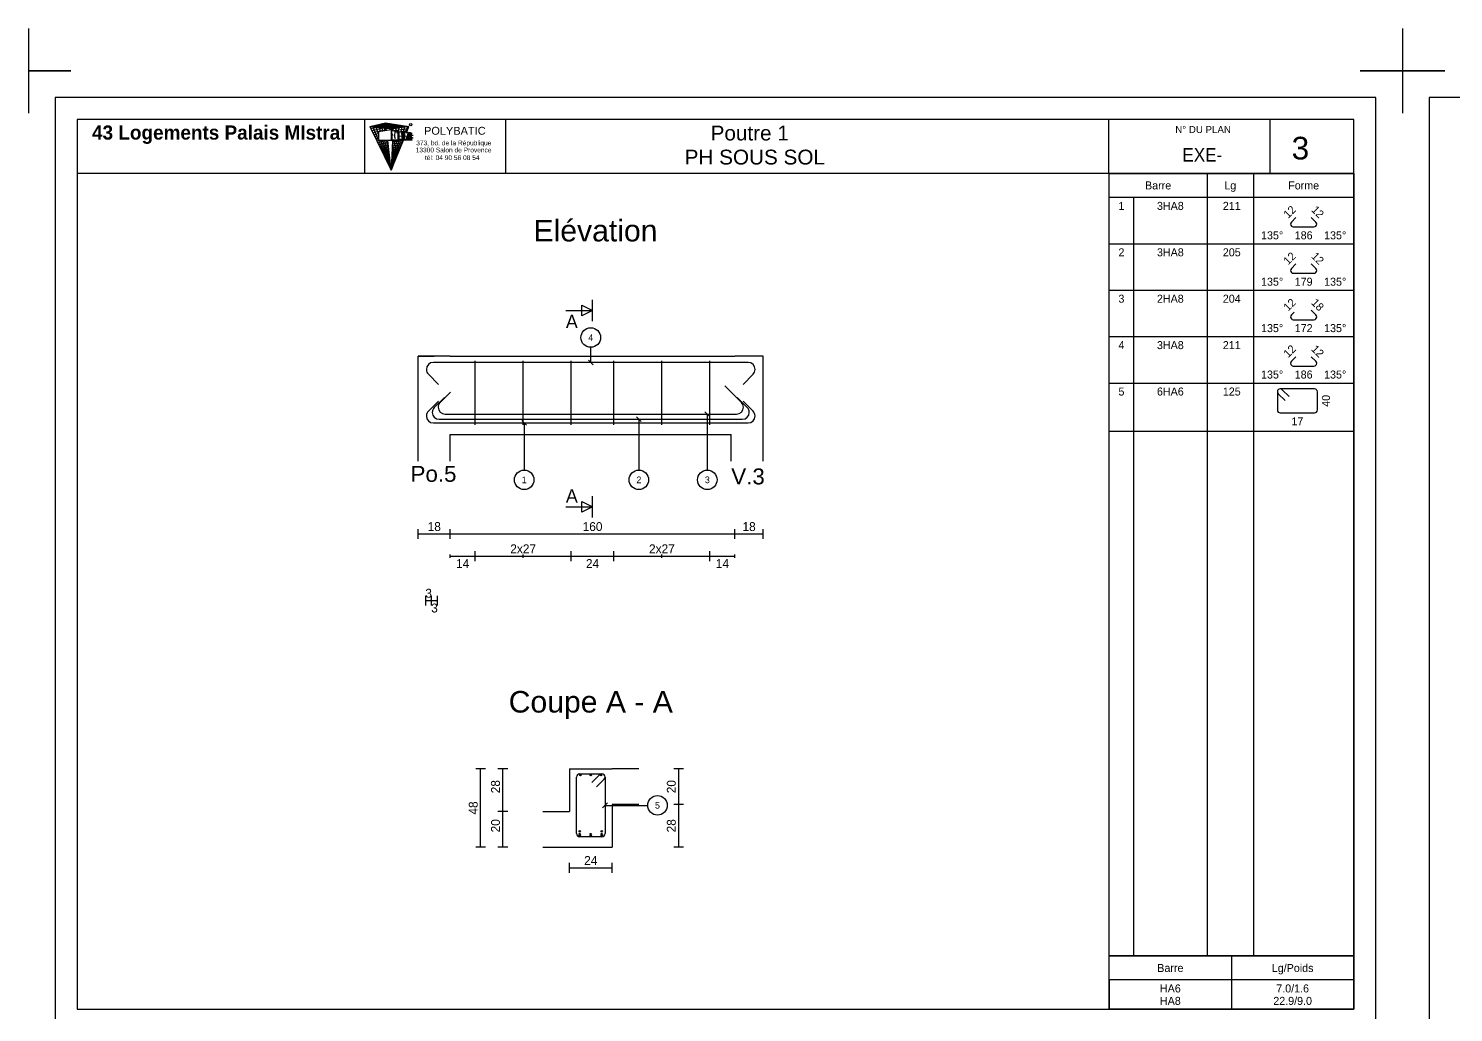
# Model space of a CAD drawing. Extents: x -12912 to 27386, y 1818 to 8189.
# Drawn here: x -8893 to -8091, y 3457 to 4010 of the extents above; entities that cross this region are included whole.
import ezdxf
from ezdxf.enums import TextEntityAlignment as Align

# ---------------------------------------------------------------- set-up
doc = ezdxf.new("R2010")
doc.units = 0
doc.header["$MEASUREMENT"] = 0
doc.linetypes.add('CONTINUE', pattern=[0])
doc.layers.get('0').update_dxf_attribs({"linetype": 'CONTINUOUS'})
for name, color, linetype in [('1', 7, 'CONTINUOUS'), ('104', 7, 'CONTINUOUS'), ('173', 7, 'CONTINUOUS'), ('5', 7, 'CONTINUOUS'), ('6', 7, 'CONTINUOUS'), ('7', 7, 'CONTINUOUS'), ('GO-CARTOUCHE', 7, 'CONTINUOUS'), ('GO-TEXTE', 9, 'CONTINUOUS')]:
    doc.layers.add(name, color=color, linetype=linetype)
doc.styles.add('ARIAL', font='ARIAL.TTF')
doc.styles.add('TEXTEBA', font='ARIAL.TTF')

msp = doc.modelspace()

# ---------------------------------------------------------------- linework, layer by layer
for p, q in [((-8892.596, 4010.196), (-8892.596, 3986.389)), ((-8120.172, 4010.196), (-8120.172, 3986.389)), ((-8120.172, 4010.196), (-8120.172, 3986.389)), ((-8892.596, 3986.389), (-8892.596, 3962.582)), ((-8892.596, 3986.389), (-8892.596, 3962.582)), ((-8868.789, 3986.389), (-8892.596, 3986.389)), ((-8892.596, 3986.389), (-8868.789, 3986.389)), ((-8868.789, 3986.389), (-8892.596, 3986.389)), ((-8892.596, 3986.389), (-8868.789, 3986.389)), ((-8868.789, 3986.389), (-8892.596, 3986.389)), ((-8868.789, 3986.389), (-8892.596, 3986.389)), ((-8892.596, 3986.389), (-8868.789, 3986.389)), ((-8868.789, 3986.389), (-8892.596, 3986.389)), ((-8892.596, 3986.389), (-8868.789, 3986.389)), ((-8868.789, 3986.389), (-8892.596, 3986.389)), ((-8868.789, 3986.389), (-8892.596, 3986.389)), ((-8892.596, 3986.389), (-8868.789, 3986.389)), ((-8868.789, 3986.389), (-8892.596, 3986.389)), ((-8892.596, 3986.389), (-8868.789, 3986.389)), ((-8868.789, 3986.389), (-8892.596, 3986.389)), ((-8868.789, 3986.389), (-8892.596, 3986.389)), ((-8892.596, 3986.389), (-8868.789, 3986.389)), ((-8868.789, 3986.389), (-8892.596, 3986.389)), ((-8892.596, 3986.389), (-8868.789, 3986.389)), ((-8868.789, 3986.389), (-8892.596, 3986.389)), ((-8868.789, 3986.389), (-8892.596, 3986.389)), ((-8892.596, 3986.389), (-8892.596, 3962.582)), ((-8892.596, 3986.389), (-8868.789, 3986.389)), ((-8868.789, 3986.389), (-8892.596, 3986.389)), ((-8892.596, 3986.389), (-8868.789, 3986.389)), ((-8868.789, 3986.389), (-8892.596, 3986.389)), ((-8868.789, 3986.389), (-8892.596, 3986.389)), ((-8892.596, 3986.389), (-8892.596, 3962.582)), ((-8892.596, 3986.389), (-8868.789, 3986.389)), ((-8868.789, 3986.389), (-8892.596, 3986.389)), ((-8892.596, 3986.389), (-8868.789, 3986.389)), ((-8868.789, 3986.389), (-8892.596, 3986.389)), ((-8868.789, 3986.389), (-8892.596, 3986.389)), ((-8892.596, 3986.389), (-8892.596, 3962.582)), ((-8143.979, 3986.389), (-8120.172, 3986.389)), ((-8120.172, 3986.389), (-8143.979, 3986.389)), ((-8143.979, 3986.389), (-8120.172, 3986.389)), ((-8120.172, 3986.389), (-8143.979, 3986.389)), ((-8143.979, 3986.389), (-8120.172, 3986.389)), ((-8143.979, 3986.389), (-8120.172, 3986.389)), ((-8120.172, 3986.389), (-8143.979, 3986.389)), ((-8143.979, 3986.389), (-8120.172, 3986.389)), ((-8120.172, 3986.389), (-8143.979, 3986.389)), ((-8143.979, 3986.389), (-8120.172, 3986.389)), ((-8143.979, 3986.389), (-8120.172, 3986.389)), ((-8120.172, 3986.389), (-8143.979, 3986.389)), ((-8143.979, 3986.389), (-8120.172, 3986.389)), ((-8120.172, 3986.389), (-8143.979, 3986.389)), ((-8143.979, 3986.389), (-8120.172, 3986.389)), ((-8143.979, 3986.389), (-8120.172, 3986.389)), ((-8120.172, 3986.389), (-8143.979, 3986.389)), ((-8143.979, 3986.389), (-8120.172, 3986.389)), ((-8120.172, 3986.389), (-8143.979, 3986.389)), ((-8143.979, 3986.389), (-8120.172, 3986.389)), ((-8143.979, 3986.389), (-8120.172, 3986.389)), ((-8120.172, 3986.389), (-8143.979, 3986.389)), ((-8143.979, 3986.389), (-8120.172, 3986.389)), ((-8120.172, 3986.389), (-8143.979, 3986.389)), ((-8143.979, 3986.389), (-8120.172, 3986.389)), ((-8143.979, 3986.389), (-8120.172, 3986.389)), ((-8120.172, 3986.389), (-8143.979, 3986.389)), ((-8143.979, 3986.389), (-8120.172, 3986.389)), ((-8120.172, 3986.389), (-8143.979, 3986.389)), ((-8143.979, 3986.389), (-8120.172, 3986.389)), ((-8143.979, 3986.389), (-8120.172, 3986.389)), ((-8120.172, 3986.389), (-8120.172, 3962.582)), ((-8120.172, 3986.389), (-8120.172, 3962.582)), ((-8096.364, 3986.389), (-8120.172, 3986.389)), ((-8120.172, 3986.389), (-8096.364, 3986.389)), ((-8096.364, 3986.389), (-8120.172, 3986.389)), ((-8120.172, 3986.389), (-8096.364, 3986.389)), ((-8096.364, 3986.389), (-8120.172, 3986.389)), ((-8096.364, 3986.389), (-8120.172, 3986.389)), ((-8120.172, 3986.389), (-8096.364, 3986.389)), ((-8096.364, 3986.389), (-8120.172, 3986.389)), ((-8120.172, 3986.389), (-8096.364, 3986.389)), ((-8096.364, 3986.389), (-8120.172, 3986.389)), ((-8096.364, 3986.389), (-8120.172, 3986.389)), ((-8120.172, 3986.389), (-8096.364, 3986.389)), ((-8096.364, 3986.389), (-8120.172, 3986.389)), ((-8120.172, 3986.389), (-8096.364, 3986.389)), ((-8096.364, 3986.389), (-8120.172, 3986.389)), ((-8096.364, 3986.389), (-8120.172, 3986.389)), ((-8120.172, 3986.389), (-8096.364, 3986.389)), ((-8096.364, 3986.389), (-8120.172, 3986.389)), ((-8120.172, 3986.389), (-8096.364, 3986.389)), ((-8096.364, 3986.389), (-8120.172, 3986.389)), ((-8096.364, 3986.389), (-8120.172, 3986.389)), ((-8120.172, 3986.389), (-8120.172, 3962.582)), ((-8120.172, 3986.389), (-8096.364, 3986.389)), ((-8096.364, 3986.389), (-8120.172, 3986.389)), ((-8120.172, 3986.389), (-8096.364, 3986.389)), ((-8096.364, 3986.389), (-8120.172, 3986.389)), ((-8096.364, 3986.389), (-8120.172, 3986.389)), ((-8120.172, 3986.389), (-8120.172, 3962.582)), ((-8120.172, 3986.389), (-8096.364, 3986.389)), ((-8096.364, 3986.389), (-8120.172, 3986.389)), ((-8120.172, 3986.389), (-8096.364, 3986.389)), ((-8096.364, 3986.389), (-8120.172, 3986.389)), ((-8096.364, 3986.389), (-8120.172, 3986.389)), ((-8120.172, 3986.389), (-8120.172, 3962.582)), ((-8120.172, 3986.389), (-8120.172, 3962.582)), ((-8120.172, 3986.389), (-8120.172, 3962.582)), ((-8120.172, 3986.389), (-8120.172, 3962.582)), ((-8120.172, 3986.389), (-8120.172, 3962.582)), ((-8120.172, 3986.389), (-8120.172, 3962.582))]:
    msp.add_line(p, q)
at = {"layer": '1', "color": 1}
for points in [[(-8655.412, 3805.746), (-8661.156, 3800.002)], [(-8491.841, 3800.002), (-8501.219, 3809.381)], [(-8662.099, 3800.759), (-8667.756, 3795.102)], [(-8658.799, 3802.809), (-8664.456, 3797.152)], [(-8488.541, 3797.152), (-8494.198, 3802.809)], [(-8485.241, 3795.102), (-8490.898, 3800.759)], [(-8668.898, 3792.345), (-8668.898, 3792.345)], [(-8665.598, 3794.395), (-8665.598, 3794.395)], [(-8662.298, 3797.245), (-8662.298, 3797.245)], [(-8661.698, 3790.495), (-8491.298, 3790.495)], [(-8658.398, 3793.345), (-8494.598, 3793.345)], [(-8490.698, 3797.245), (-8490.698, 3797.245)], [(-8487.398, 3794.395), (-8487.398, 3794.395)], [(-8484.098, 3792.345), (-8484.098, 3792.345)], [(-8664.998, 3788.445), (-8487.998, 3788.445)]]:
    msp.add_lwpolyline(points, dxfattribs=at)
for centre in [(-8582.698, 3558.849), (-8582.698, 3557.249), (-8576.498, 3557.249), (-8570.298, 3558.849), (-8570.298, 3557.249), (-8582.698, 3556.449), (-8576.498, 3556.449), (-8570.298, 3556.449)]:
    msp.add_circle(centre, 0.4, dxfattribs=at)
for centre, start, end in [((-8658.398, 3797.245), 135, 180), ((-8494.598, 3797.245), 0, 45), ((-8664.998, 3792.345), 135, 180), ((-8664.998, 3792.345), 180, 270), ((-8661.698, 3794.395), 135, 180), ((-8661.698, 3794.395), 180, 270), ((-8658.398, 3797.245), 180, 270), ((-8494.598, 3797.245), 270, 0), ((-8491.298, 3794.395), 270, 0), ((-8491.298, 3794.395), 0, 45), ((-8487.998, 3792.345), 270, 0), ((-8487.998, 3792.345), 0, 45)]:
    msp.add_arc(centre, 3.9, start, end, dxfattribs=at)
at = {"layer": '104', "color": 104}
for points in [[(-8575.498, 3851.695), (-8581.498, 3848.695), (-8581.498, 3854.695), (-8575.498, 3851.695)], [(-8575.498, 3741.195), (-8581.498, 3738.195), (-8581.498, 3744.195), (-8575.498, 3741.195)]]:
    msp.add_lwpolyline(points, close=True, dxfattribs=at)
for points in [[(-8575.498, 3845.695), (-8575.498, 3857.695)], [(-8590.498, 3851.695), (-8575.498, 3851.695)], [(-8590.498, 3741.195), (-8575.498, 3741.195)], [(-8575.498, 3735.195), (-8575.498, 3747.195)]]:
    msp.add_lwpolyline(points, dxfattribs=at)
at = {"layer": '173', "color": 173}
for points in [[(-8285.044, 3928.719), (-8147.544, 3928.719), (-8147.544, 3488.761), (-8285.044, 3488.761), (-8285.044, 3928.719)], [(-8285.044, 3488.761), (-8147.544, 3488.761), (-8147.544, 3458.761), (-8285.044, 3458.761), (-8285.044, 3488.761)]]:
    msp.add_lwpolyline(points, close=True, dxfattribs=at)
for points in [[(-8230.044, 3928.719), (-8230.044, 3488.761)], [(-8203.919, 3928.719), (-8203.919, 3488.761)], [(-8147.544, 3915.219), (-8285.044, 3915.219)], [(-8271.294, 3915.219), (-8271.294, 3488.761)], [(-8180.041, 3903.959), (-8182.648, 3901.352)], [(-8168.815, 3901.352), (-8171.423, 3903.959)], [(-8183.107, 3900.245), (-8183.107, 3900.245)], [(-8181.541, 3898.679), (-8169.922, 3898.679)], [(-8168.357, 3900.245), (-8168.357, 3900.245)], [(-8285.044, 3889.126), (-8147.544, 3889.126)], [(-8180.041, 3877.867), (-8182.648, 3875.26)], [(-8168.815, 3875.26), (-8171.423, 3877.867)], [(-8183.107, 3874.153), (-8183.107, 3874.153)], [(-8181.541, 3872.587), (-8169.922, 3872.587)], [(-8168.357, 3874.153), (-8168.357, 3874.153)], [(-8285.044, 3863.034), (-8147.544, 3863.034)], [(-8183.107, 3848.06), (-8183.107, 3848.06)], [(-8181.051, 3850.764), (-8182.648, 3849.167)], [(-8181.541, 3846.495), (-8169.922, 3846.495)], [(-8168.815, 3849.167), (-8171.423, 3851.775)], [(-8168.357, 3848.06), (-8168.357, 3848.06)], [(-8285.044, 3836.942), (-8147.544, 3836.942)], [(-8487.998, 3822.445), (-8664.998, 3822.445)], [(-8641.498, 3787.445), (-8641.498, 3823.445)], [(-8614.498, 3787.445), (-8614.498, 3823.445)], [(-8587.498, 3787.445), (-8587.498, 3823.445)], [(-8563.498, 3787.445), (-8563.498, 3823.445)], [(-8536.498, 3787.445), (-8536.498, 3823.445)], [(-8509.498, 3787.445), (-8509.498, 3823.445)], [(-8183.107, 3821.968), (-8183.107, 3821.968)], [(-8180.041, 3825.683), (-8182.648, 3823.075)], [(-8168.815, 3823.075), (-8171.423, 3825.683)], [(-8168.357, 3821.968), (-8168.357, 3821.968)], [(-8668.898, 3818.545), (-8668.898, 3818.545)], [(-8667.756, 3815.787), (-8662.099, 3810.13)], [(-8490.898, 3810.13), (-8485.241, 3815.787)], [(-8484.098, 3818.545), (-8484.098, 3818.545)], [(-8181.541, 3820.403), (-8169.922, 3820.403)], [(-8285.044, 3810.85), (-8147.544, 3810.85)], [(-8190.507, 3805.98), (-8190.507, 3795.72)], [(-8190.507, 3805.98), (-8190.507, 3805.98)], [(-8188.887, 3807.6), (-8188.887, 3807.6)], [(-8169.577, 3807.6), (-8188.887, 3807.6)], [(-8183.923, 3803.307), (-8187.741, 3807.125)], [(-8167.957, 3795.72), (-8167.957, 3805.98)], [(-8190.032, 3804.834), (-8186.214, 3801.016)], [(-8188.887, 3794.1), (-8169.577, 3794.1)], [(-8285.044, 3783.85), (-8147.544, 3783.85)], [(-8584.498, 3557.549), (-8584.498, 3589.349)], [(-8582.698, 3591.149), (-8570.298, 3591.149)], [(-8575.814, 3586.379), (-8571.571, 3590.622)], [(-8570.298, 3591.149), (-8570.298, 3591.149)], [(-8568.498, 3589.349), (-8568.498, 3557.549)], [(-8568.498, 3589.349), (-8568.498, 3589.349)], [(-8569.026, 3588.076), (-8573.268, 3583.833)], [(-8570.298, 3555.749), (-8582.698, 3555.749)], [(-8216.294, 3488.761), (-8216.294, 3458.761)], [(-8147.544, 3475.261), (-8285.044, 3475.261)], [(-8285.044, 3475.261), (-8285.044, 3458.761)]]:
    msp.add_lwpolyline(points, dxfattribs=at)
for centre in [(-8582.298, 3590.449), (-8576.498, 3590.449), (-8570.698, 3590.449)]:
    msp.add_circle(centre, 0.4, dxfattribs=at)
for centre, radius, start, end in [((-8181.541, 3900.245), 1.566, 135, 180), ((-8181.541, 3900.245), 1.566, 180, 270), ((-8169.922, 3900.245), 1.566, 270, 0), ((-8169.922, 3900.245), 1.566, 0, 45), ((-8181.541, 3874.153), 1.566, 135, 180), ((-8181.541, 3874.153), 1.566, 180, 270), ((-8169.922, 3874.153), 1.566, 270, 0), ((-8169.922, 3874.153), 1.566, 0, 45), ((-8181.541, 3848.06), 1.566, 135, 180), ((-8181.541, 3848.06), 1.566, 180, 270), ((-8169.922, 3848.06), 1.566, 270, 0), ((-8169.922, 3848.06), 1.566, 0, 45), ((-8664.998, 3818.545), 3.9, 90, 180), ((-8487.998, 3818.545), 3.9, 0, 90), ((-8181.541, 3821.968), 1.566, 135, 180), ((-8181.541, 3821.968), 1.566, 180, 270), ((-8169.922, 3821.968), 1.566, 270, 0), ((-8169.922, 3821.968), 1.566, 0, 45), ((-8664.998, 3818.545), 3.9, 180, 225), ((-8487.998, 3818.545), 3.9, 315, 0), ((-8188.887, 3805.98), 1.62, 90, 180), ((-8188.887, 3805.98), 1.62, 180, 225), ((-8188.887, 3805.98), 1.62, 45, 90), ((-8169.577, 3805.98), 1.62, 0, 90), ((-8188.887, 3795.72), 1.62, 180, 270), ((-8169.577, 3795.72), 1.62, 270, 0), ((-8582.698, 3589.349), 1.8, 90, 180), ((-8570.298, 3589.349), 1.8, 90, 135), ((-8570.298, 3589.349), 1.8, 0, 90), ((-8570.298, 3589.349), 1.8, 315, 0), ((-8582.698, 3557.549), 1.8, 180, 270), ((-8570.298, 3557.549), 1.8, 270, 0)]:
    msp.add_arc(centre, radius, start, end, dxfattribs=at)
at = {"layer": '5', "color": 5}
for points in [[(-8673.498, 3723.278), (-8673.498, 3728.778)], [(-8673.498, 3726.028), (-8655.498, 3726.028)], [(-8655.498, 3723.278), (-8655.498, 3728.778)], [(-8655.498, 3726.028), (-8495.498, 3726.028)], [(-8495.498, 3723.278), (-8495.498, 3728.778)], [(-8495.498, 3726.028), (-8479.498, 3726.028)], [(-8479.498, 3723.278), (-8479.498, 3728.778)], [(-8655.498, 3712.611), (-8655.498, 3714.445)], [(-8655.498, 3713.528), (-8641.498, 3713.528)], [(-8641.498, 3710.778), (-8641.498, 3716.278)], [(-8641.498, 3712.611), (-8641.498, 3714.445)], [(-8641.498, 3713.528), (-8614.498, 3713.528)], [(-8641.498, 3713.528), (-8587.498, 3713.528)], [(-8614.498, 3712.611), (-8614.498, 3714.445)], [(-8614.498, 3713.528), (-8587.498, 3713.528)], [(-8587.498, 3710.778), (-8587.498, 3716.278)], [(-8587.498, 3712.611), (-8587.498, 3714.445)], [(-8587.498, 3713.528), (-8563.498, 3713.528)], [(-8563.498, 3710.778), (-8563.498, 3716.278)], [(-8563.498, 3712.611), (-8563.498, 3714.445)], [(-8563.498, 3713.528), (-8536.498, 3713.528)], [(-8563.498, 3713.528), (-8509.498, 3713.528)], [(-8536.498, 3712.611), (-8536.498, 3714.445)], [(-8536.498, 3713.528), (-8509.498, 3713.528)], [(-8509.498, 3710.778), (-8509.498, 3716.278)], [(-8509.498, 3712.611), (-8509.498, 3714.445)], [(-8509.498, 3713.528), (-8495.498, 3713.528)], [(-8495.498, 3712.611), (-8495.498, 3714.445)], [(-8669.298, 3685.778), (-8669.298, 3691.278)], [(-8669.298, 3688.528), (-8665.998, 3688.528)], [(-8665.998, 3685.778), (-8665.998, 3691.278)], [(-8665.998, 3688.528), (-8662.698, 3688.528)], [(-8662.698, 3685.778), (-8662.698, 3691.278)], [(-8635.665, 3593.949), (-8641.165, 3593.949)], [(-8638.415, 3549.949), (-8638.415, 3593.949)], [(-8623.165, 3593.949), (-8628.665, 3593.949)], [(-8625.915, 3573.949), (-8625.915, 3593.949)], [(-8524.332, 3593.949), (-8529.832, 3593.949)], [(-8527.082, 3573.949), (-8527.082, 3593.949)], [(-8625.915, 3549.949), (-8625.915, 3573.949)], [(-8524.332, 3573.949), (-8529.832, 3573.949)], [(-8527.082, 3549.949), (-8527.082, 3573.949)], [(-8623.165, 3569.949), (-8628.665, 3569.949)], [(-8635.665, 3549.949), (-8641.165, 3549.949)], [(-8623.165, 3549.949), (-8628.665, 3549.949)], [(-8524.332, 3549.949), (-8529.832, 3549.949)], [(-8588.498, 3535.532), (-8588.498, 3541.032)], [(-8564.498, 3535.532), (-8564.498, 3541.032)], [(-8588.498, 3538.282), (-8564.498, 3538.282)]]:
    msp.add_lwpolyline(points, dxfattribs=at)
at = {"layer": '6', "color": 6}
for points in [[(-8576.498, 3822.445), (-8576.498, 3830.945)], [(-8577.824, 3823.77), (-8575.173, 3821.119)], [(-8612.594, 3787.119), (-8615.246, 3789.77)], [(-8548.137, 3789.169), (-8550.789, 3791.82)], [(-8549.463, 3790.495), (-8549.463, 3761.945)], [(-8509.653, 3792.019), (-8512.304, 3794.67)], [(-8510.978, 3793.345), (-8510.978, 3761.945)], [(-8613.92, 3788.445), (-8613.92, 3761.945)], [(-8567.173, 3574.775), (-8569.824, 3572.123)], [(-8568.498, 3573.449), (-8544.498, 3573.449)]]:
    msp.add_lwpolyline(points, dxfattribs=at)
for centre in [(-8576.498, 3836.445), (-8613.92, 3756.445), (-8549.463, 3756.445), (-8510.978, 3756.445), (-8538.998, 3573.449)]:
    msp.add_circle(centre, 5.5, dxfattribs=at)
at = {"layer": '7', "color": 7}
for points in [[(-8655.498, 3825.945), (-8673.498, 3825.945)], [(-8673.498, 3766.945), (-8673.498, 3825.945)], [(-8673.498, 3825.945), (-8664.498, 3825.945)], [(-8655.498, 3825.945), (-8495.498, 3825.945)], [(-8479.498, 3825.945), (-8495.498, 3825.945)], [(-8479.498, 3825.945), (-8487.498, 3825.945)], [(-8479.498, 3766.945), (-8479.498, 3825.945)], [(-8673.498, 3766.945), (-8673.498, 3781.945)], [(-8655.498, 3781.945), (-8497.498, 3781.945)], [(-8655.498, 3766.945), (-8655.498, 3781.945)], [(-8497.498, 3766.945), (-8497.498, 3781.945)], [(-8479.498, 3766.945), (-8479.498, 3781.945)], [(-8588.498, 3593.949), (-8564.498, 3593.949)], [(-8588.498, 3593.949), (-8588.498, 3569.949)], [(-8549.498, 3593.949), (-8564.498, 3593.949)], [(-8549.498, 3573.949), (-8564.498, 3573.949)], [(-8564.498, 3573.949), (-8564.498, 3549.949)], [(-8603.498, 3569.949), (-8588.498, 3569.949)], [(-8603.498, 3549.949), (-8588.498, 3549.949)], [(-8588.498, 3549.949), (-8564.498, 3549.949)]]:
    msp.add_lwpolyline(points, dxfattribs=at)
at = {"layer": 'GO-CARTOUCHE', "color": 9, "linetype": 'CONTINUE'}
for p, q in [((-8700.741, 3955.04), (-8691.812, 3957.116)), ((-8700.741, 3955.04), (-8691.812, 3957.116)), ((-8700.741, 3955.04), (-8687.659, 3953.794)), ((-8700.741, 3955.04), (-8688.697, 3930.538)), ((-8700.741, 3955.04), (-8687.659, 3953.794)), ((-8700.741, 3955.04), (-8688.697, 3930.538)), ((-8700.193, 3953.926), (-8691.67, 3955.908)), ((-8700.193, 3953.926), (-8691.67, 3955.908)), ((-8699.734, 3954.944), (-8690.806, 3956.957)), ((-8699.734, 3954.944), (-8690.806, 3956.957)), ((-8699.646, 3952.813), (-8691.529, 3954.7)), ((-8699.646, 3952.813), (-8691.529, 3954.7)), ((-8695.757, 3947.385), (-8699.123, 3955.416)), ((-8699.123, 3955.416), (-8686.036, 3954.021)), ((-8695.757, 3947.385), (-8699.123, 3955.416)), ((-8699.123, 3955.416), (-8686.036, 3954.021)), ((-8699.098, 3951.699), (-8691.387, 3953.492)), ((-8699.098, 3951.699), (-8691.387, 3953.492)), ((-8698.551, 3950.585), (-8695.757, 3951.235)), ((-8698.551, 3950.585), (-8695.757, 3951.235)), ((-8698.004, 3949.472), (-8695.757, 3949.994)), ((-8698.004, 3949.472), (-8695.757, 3949.994)), ((-8697.722, 3954.752), (-8688.793, 3956.637)), ((-8697.722, 3954.752), (-8688.793, 3956.637)), ((-8695.757, 3950.782), (-8697.505, 3955.793)), ((-8697.505, 3955.793), (-8684.413, 3954.247)), ((-8695.757, 3950.782), (-8697.505, 3955.793)), ((-8697.505, 3955.793), (-8684.413, 3954.247)), ((-8695.887, 3956.169), (-8682.79, 3954.473)), ((-8694.796, 3952.279), (-8695.887, 3956.169)), ((-8695.887, 3956.169), (-8682.79, 3954.473)), ((-8694.796, 3952.279), (-8695.887, 3956.169)), ((-8688.697, 3953.176), (-8695.757, 3952.138)), ((-8688.697, 3953.176), (-8695.757, 3952.138)), ((-8695.757, 3952.138), (-8695.757, 3947.154)), ((-8695.757, 3952.138), (-8695.757, 3947.154)), ((-8695.709, 3954.561), (-8686.781, 3956.318)), ((-8695.709, 3954.561), (-8686.781, 3956.318)), ((-8693.399, 3952.484), (-8694.269, 3956.545)), ((-8694.269, 3956.545), (-8681.167, 3954.7)), ((-8693.399, 3952.484), (-8694.269, 3956.545)), ((-8694.269, 3956.545), (-8681.167, 3954.7)), ((-8693.697, 3954.369), (-8684.769, 3955.999)), ((-8693.697, 3954.369), (-8684.769, 3955.999)), ((-8692.016, 3952.688), (-8692.651, 3956.921)), ((-8692.651, 3956.921), (-8679.544, 3954.926)), ((-8692.016, 3952.688), (-8692.651, 3956.921)), ((-8692.651, 3956.921), (-8679.544, 3954.926)), ((-8691.305, 3952.792), (-8691.812, 3957.116)), ((-8691.812, 3957.116), (-8678.73, 3955.04)), ((-8691.305, 3952.792), (-8691.812, 3957.116)), ((-8691.812, 3957.116), (-8678.73, 3955.04)), ((-8691.684, 3954.177), (-8682.757, 3955.679)), ((-8691.684, 3954.177), (-8682.757, 3955.679)), ((-8689.672, 3953.986), (-8680.745, 3955.36)), ((-8689.672, 3953.986), (-8680.745, 3955.36)), ((-8687.535, 3952.994), (-8688.697, 3953.176)), ((-8688.697, 3953.176), (-8688.697, 3947.166)), ((-8687.535, 3952.994), (-8688.697, 3953.176)), ((-8688.697, 3953.176), (-8688.697, 3947.166)), ((-8688.665, 3953.89), (-8679.738, 3955.2)), ((-8688.665, 3953.89), (-8679.738, 3955.2)), ((-8688.282, 3950.757), (-8688.282, 3952.691)), ((-8687.754, 3952.608), (-8688.282, 3952.691)), ((-8688.282, 3950.757), (-8688.282, 3952.691)), ((-8687.754, 3952.608), (-8688.282, 3952.691)), ((-8688.282, 3950.757), (-8687.864, 3950.725)), ((-8688.282, 3950.757), (-8687.864, 3950.725)), ((-8687.714, 3950.296), (-8688.282, 3950.34)), ((-8688.282, 3950.34), (-8688.282, 3947.569)), ((-8687.714, 3950.296), (-8688.282, 3950.34)), ((-8688.282, 3950.34), (-8688.282, 3947.569)), ((-8687.505, 3950.502), (-8687.714, 3950.296)), ((-8687.505, 3950.502), (-8687.714, 3950.296)), ((-8687.659, 3953.794), (-8687.693, 3953.019)), ((-8687.659, 3953.794), (-8687.693, 3953.019)), ((-8678.73, 3955.04), (-8687.659, 3953.794)), ((-8678.73, 3955.04), (-8687.659, 3953.794)), ((-8687.369, 3952.784), (-8679.183, 3953.926)), ((-8687.369, 3952.784), (-8679.183, 3953.926)), ((-8687.236, 3952.555), (-8685.925, 3952.746)), ((-8687.236, 3952.555), (-8685.925, 3952.746)), ((-8686.759, 3950.774), (-8686.785, 3950.205)), ((-8686.759, 3950.774), (-8686.785, 3950.205)), ((-8686.785, 3950.205), (-8686.745, 3949.344)), ((-8686.785, 3950.205), (-8686.745, 3949.344)), ((-8686.667, 3951.474), (-8686.759, 3950.774)), ((-8686.667, 3951.474), (-8686.759, 3950.774)), ((-8686.515, 3952.032), (-8686.667, 3951.474)), ((-8686.515, 3952.032), (-8686.667, 3951.474)), ((-8686.036, 3954.021), (-8686.184, 3952.71)), ((-8686.036, 3954.021), (-8686.184, 3952.71)), ((-8685.423, 3952.23), (-8685.664, 3952.619)), ((-8685.423, 3952.23), (-8685.664, 3952.619)), ((-8684.793, 3952.566), (-8685.561, 3952.453)), ((-8684.793, 3952.566), (-8685.561, 3952.453)), ((-8685.26, 3951.764), (-8685.423, 3952.23)), ((-8685.26, 3951.764), (-8685.423, 3952.23)), ((-8685.135, 3951.092), (-8685.26, 3951.764)), ((-8685.135, 3951.092), (-8685.26, 3951.764)), ((-8684.793, 3947.569), (-8684.793, 3952.57)), ((-8684.793, 3947.569), (-8684.793, 3952.57)), ((-8684.378, 3952.501), (-8684.793, 3952.566)), ((-8684.378, 3952.501), (-8684.793, 3952.566)), ((-8684.413, 3954.247), (-8684.773, 3952.562)), ((-8684.413, 3954.247), (-8684.773, 3952.562)), ((-8684.378, 3947.985), (-8684.378, 3952.501)), ((-8684.378, 3947.985), (-8684.378, 3952.501)), ((-8684.378, 3952.156), (-8683.337, 3952.299)), ((-8684.378, 3952.156), (-8683.337, 3952.299)), ((-8684.378, 3952.156), (-8684.378, 3947.985)), ((-8684.378, 3952.156), (-8684.378, 3947.985)), ((-8684.378, 3949.674), (-8682.491, 3949.84)), ((-8684.378, 3949.674), (-8682.491, 3949.84)), ((-8683.351, 3952.34), (-8682.491, 3949.84)), ((-8682.98, 3952.282), (-8683.351, 3952.34)), ((-8683.351, 3952.34), (-8682.491, 3949.84)), ((-8682.98, 3952.282), (-8683.351, 3952.34)), ((-8683.337, 3952.299), (-8682.491, 3949.84)), ((-8683.337, 3952.299), (-8682.491, 3949.84)), ((-8682.79, 3954.473), (-8683.318, 3952.335)), ((-8682.79, 3954.473), (-8683.318, 3952.335)), ((-8683.196, 3952.316), (-8679.636, 3952.813)), ((-8683.196, 3952.316), (-8679.636, 3952.813)), ((-8682.98, 3952.282), (-8682.295, 3950.291)), ((-8682.98, 3952.282), (-8682.295, 3950.291)), ((-8681.811, 3952.099), (-8682.864, 3951.945)), ((-8681.811, 3952.099), (-8682.864, 3951.945)), ((-8682.491, 3947.569), (-8682.491, 3949.84)), ((-8682.491, 3947.569), (-8682.491, 3949.84)), ((-8681.811, 3952.099), (-8682.295, 3950.291)), ((-8681.811, 3952.099), (-8682.295, 3950.291)), ((-8681.481, 3952.048), (-8682.076, 3949.824)), ((-8681.481, 3952.048), (-8682.076, 3949.824)), ((-8682.076, 3947.575), (-8682.073, 3949.832)), ((-8682.076, 3947.575), (-8682.073, 3949.832)), ((-8682.076, 3947.569), (-8682.076, 3949.824)), ((-8682.076, 3947.569), (-8682.076, 3949.824)), ((-8682.073, 3949.832), (-8681.493, 3952.002)), ((-8682.073, 3949.832), (-8681.493, 3952.002)), ((-8681.167, 3954.7), (-8681.985, 3952.074)), ((-8681.167, 3954.7), (-8681.985, 3952.074)), ((-8681.481, 3952.048), (-8681.811, 3952.099)), ((-8681.481, 3952.048), (-8681.811, 3952.099)), ((-8681.493, 3952.002), (-8681.37, 3952.021)), ((-8681.493, 3952.002), (-8681.37, 3952.021)), ((-8681.37, 3952.03), (-8681.491, 3952.013)), ((-8681.37, 3952.03), (-8681.491, 3952.013)), ((-8681.37, 3947.569), (-8681.37, 3952.03)), ((-8680.565, 3951.905), (-8681.37, 3952.03)), ((-8681.37, 3947.569), (-8681.37, 3952.03)), ((-8680.565, 3951.905), (-8681.37, 3952.03)), ((-8680.61, 3951.617), (-8681.079, 3951.691)), ((-8681.079, 3949.941), (-8681.079, 3951.691)), ((-8680.61, 3951.617), (-8681.079, 3951.691)), ((-8681.079, 3949.941), (-8681.079, 3951.691)), ((-8681.079, 3949.941), (-8680.7, 3949.912)), ((-8681.079, 3949.941), (-8680.7, 3949.912)), ((-8681.079, 3949.65), (-8680.723, 3949.622)), ((-8681.079, 3947.86), (-8681.079, 3949.65)), ((-8681.079, 3949.65), (-8680.723, 3949.622)), ((-8681.079, 3947.86), (-8681.079, 3949.65)), ((-8679.544, 3954.926), (-8680.672, 3951.921)), ((-8679.544, 3954.926), (-8680.672, 3951.921)), ((-8680.29, 3951.671), (-8680.089, 3951.699)), ((-8680.29, 3951.671), (-8680.089, 3951.699)), ((-8679.417, 3951.725), (-8680.255, 3951.602)), ((-8679.417, 3951.725), (-8680.255, 3951.602)), ((-8680.121, 3951.622), (-8678.73, 3955.04)), ((-8680.121, 3951.622), (-8678.73, 3955.04)), ((-8679.674, 3949.586), (-8679.696, 3949.405)), ((-8679.674, 3949.586), (-8679.696, 3949.405)), ((-8679.629, 3949.959), (-8679.674, 3949.586)), ((-8679.629, 3949.959), (-8679.674, 3949.586)), ((-8679.58, 3950.368), (-8679.629, 3949.959)), ((-8679.58, 3950.368), (-8679.629, 3949.959)), ((-8679.417, 3951.725), (-8679.58, 3950.368)), ((-8679.417, 3951.725), (-8679.58, 3950.368)), ((-8679.424, 3949.23), (-8679.315, 3950.137)), ((-8679.424, 3949.23), (-8679.315, 3950.137)), ((-8679.211, 3951.693), (-8679.417, 3951.725)), ((-8679.211, 3951.693), (-8679.417, 3951.725)), ((-8679.315, 3950.137), (-8679.203, 3949.213)), ((-8679.315, 3950.137), (-8679.203, 3949.213)), ((-8679.211, 3951.693), (-8678.712, 3947.573)), ((-8679.211, 3951.693), (-8678.712, 3947.573)), ((-8679.193, 3951.544), (-8678.712, 3951.615)), ((-8679.193, 3951.544), (-8678.712, 3951.615)), ((-8679.159, 3951.267), (-8678.712, 3951.321)), ((-8679.159, 3951.267), (-8678.712, 3951.321)), ((-8679.151, 3951.204), (-8678.442, 3951.278)), ((-8679.151, 3951.204), (-8678.442, 3951.278)), ((-8678.712, 3951.615), (-8678.712, 3951.321)), ((-8677.881, 3951.485), (-8678.712, 3951.615)), ((-8678.712, 3951.615), (-8678.712, 3951.321)), ((-8677.881, 3951.485), (-8678.712, 3951.615)), ((-8678.712, 3951.321), (-8678.442, 3951.278)), ((-8678.712, 3951.321), (-8678.442, 3951.278)), ((-8678.442, 3947.573), (-8678.442, 3951.278)), ((-8678.442, 3947.573), (-8678.442, 3951.278)), ((-8678.151, 3951.233), (-8677.881, 3951.191)), ((-8678.151, 3947.573), (-8678.151, 3951.233)), ((-8678.151, 3951.233), (-8677.881, 3951.191)), ((-8678.151, 3947.573), (-8678.151, 3951.233)), ((-8678.151, 3951.167), (-8677.881, 3951.191)), ((-8678.151, 3951.167), (-8677.881, 3951.191)), ((-8677.881, 3951.191), (-8677.881, 3951.485)), ((-8677.881, 3951.191), (-8677.881, 3951.485)), ((-8677.776, 3951.468), (-8677.881, 3951.435)), ((-8677.776, 3951.468), (-8677.881, 3951.435)), ((-8677.776, 3951.468), (-8677.776, 3947.572)), ((-8677.485, 3951.423), (-8677.776, 3951.468)), ((-8677.776, 3951.468), (-8677.776, 3947.572)), ((-8677.485, 3951.423), (-8677.776, 3951.468)), ((-8677.485, 3951.423), (-8677.485, 3947.569)), ((-8677.485, 3951.423), (-8677.485, 3947.569)), ((-8677.485, 3951.286), (-8676.826, 3951.348)), ((-8677.485, 3951.286), (-8676.826, 3951.348)), ((-8676.58, 3950.124), (-8677.069, 3950.079)), ((-8676.58, 3950.124), (-8677.069, 3950.079)), ((-8676.282, 3950.078), (-8676.58, 3950.124)), ((-8676.282, 3950.078), (-8676.58, 3950.124)), ((-8697.456, 3948.358), (-8695.757, 3948.753)), ((-8697.456, 3948.358), (-8695.757, 3948.753)), ((-8696.909, 3947.245), (-8695.757, 3947.512)), ((-8696.909, 3947.245), (-8695.757, 3947.512)), ((-8696.362, 3946.131), (-8691.958, 3947.154)), ((-8696.362, 3946.131), (-8691.958, 3947.154)), ((-8695.814, 3945.017), (-8690.538, 3946.243)), ((-8695.814, 3945.017), (-8690.538, 3946.243)), ((-8695.757, 3947.154), (-8688.282, 3947.569)), ((-8695.757, 3947.154), (-8688.282, 3947.569)), ((-8688.361, 3947.166), (-8695.757, 3947.154)), ((-8688.361, 3947.166), (-8695.757, 3947.154)), ((-8688.697, 3930.538), (-8695.66, 3947.154)), ((-8688.697, 3930.538), (-8695.66, 3947.154)), ((-8695.267, 3943.904), (-8690.396, 3945.035)), ((-8695.267, 3943.904), (-8690.396, 3945.035)), ((-8694.719, 3942.79), (-8690.254, 3943.827)), ((-8694.719, 3942.79), (-8690.254, 3943.827)), ((-8688.697, 3930.538), (-8694.492, 3947.154)), ((-8688.697, 3930.538), (-8694.492, 3947.154)), ((-8694.172, 3941.676), (-8690.113, 3942.619)), ((-8694.172, 3941.676), (-8690.113, 3942.619)), ((-8688.697, 3930.538), (-8693.358, 3947.154)), ((-8688.697, 3930.538), (-8693.358, 3947.154)), ((-8688.697, 3930.538), (-8692.257, 3947.154)), ((-8688.697, 3930.538), (-8692.257, 3947.154)), ((-8688.697, 3930.538), (-8691.187, 3947.154)), ((-8688.697, 3930.538), (-8691.187, 3947.154)), ((-8688.697, 3930.538), (-8690.644, 3947.154)), ((-8688.697, 3930.538), (-8690.644, 3947.154)), ((-8688.697, 3930.538), (-8681.841, 3947.392)), ((-8688.697, 3930.538), (-8681.841, 3947.392)), ((-8682.378, 3947.374), (-8688.697, 3930.538)), ((-8682.378, 3947.374), (-8688.697, 3930.538)), ((-8683.462, 3947.336), (-8688.697, 3930.538)), ((-8683.462, 3947.336), (-8688.697, 3930.538)), ((-8684.561, 3947.298), (-8688.697, 3930.538)), ((-8684.561, 3947.298), (-8688.697, 3930.538)), ((-8685.676, 3947.259), (-8688.697, 3930.538)), ((-8685.676, 3947.259), (-8688.697, 3930.538)), ((-8686.807, 3947.22), (-8688.697, 3930.538)), ((-8686.807, 3947.22), (-8688.697, 3930.538)), ((-8687.954, 3947.18), (-8688.697, 3930.538)), ((-8687.954, 3947.18), (-8688.697, 3930.538)), ((-8688.361, 3947.166), (-8686.273, 3947.243)), ((-8688.361, 3947.166), (-8686.273, 3947.243)), ((-8688.282, 3947.569), (-8683.278, 3947.569)), ((-8688.282, 3947.569), (-8683.278, 3947.569)), ((-8688.225, 3941.109), (-8684.166, 3941.676)), ((-8688.225, 3941.109), (-8684.166, 3941.676)), ((-8688.178, 3942.166), (-8683.713, 3942.79)), ((-8688.178, 3942.166), (-8683.713, 3942.79)), ((-8688.131, 3943.223), (-8683.26, 3943.903)), ((-8688.131, 3943.223), (-8683.26, 3943.903)), ((-8688.084, 3944.28), (-8682.807, 3945.017)), ((-8688.084, 3944.28), (-8682.807, 3945.017)), ((-8688.036, 3945.337), (-8682.354, 3946.131)), ((-8688.036, 3945.337), (-8682.354, 3946.131)), ((-8687.989, 3946.394), (-8681.901, 3947.244)), ((-8687.989, 3946.394), (-8681.901, 3947.244)), ((-8686.745, 3949.344), (-8686.553, 3948.367)), ((-8686.745, 3949.344), (-8686.553, 3948.367)), ((-8686.273, 3947.243), (-8685.899, 3947.257)), ((-8686.273, 3947.243), (-8685.899, 3947.257)), ((-8685.87, 3947.258), (-8681.374, 3947.422)), ((-8685.87, 3947.258), (-8681.374, 3947.422)), ((-8684.796, 3947.569), (-8681.364, 3947.569)), ((-8684.796, 3947.569), (-8681.364, 3947.569)), ((-8684.378, 3947.985), (-8683.278, 3947.981)), ((-8684.378, 3947.985), (-8683.278, 3947.985)), ((-8684.378, 3947.985), (-8683.278, 3947.981)), ((-8684.378, 3947.985), (-8683.278, 3947.985)), ((-8683.278, 3947.569), (-8683.278, 3947.985)), ((-8683.278, 3947.569), (-8683.278, 3947.985)), ((-8683.278, 3947.569), (-8682.488, 3947.569)), ((-8683.278, 3947.569), (-8682.488, 3947.569)), ((-8682.491, 3947.981), (-8682.488, 3947.569)), ((-8682.491, 3947.981), (-8682.488, 3947.569)), ((-8682.488, 3947.569), (-8682.076, 3947.569)), ((-8682.488, 3947.569), (-8682.076, 3947.569)), ((-8681.374, 3947.573), (-8677.776, 3947.573)), ((-8681.374, 3947.573), (-8677.776, 3947.573)), ((-8681.373, 3947.422), (-8676.814, 3947.568)), ((-8681.373, 3947.422), (-8676.814, 3947.568)), ((-8681.37, 3947.569), (-8680.49, 3947.569)), ((-8681.37, 3947.569), (-8680.49, 3947.569)), ((-8681.079, 3947.86), (-8680.579, 3947.86)), ((-8681.079, 3947.86), (-8680.579, 3947.86)), ((-8680.328, 3947.711), (-8680.494, 3947.573)), ((-8680.328, 3947.711), (-8680.494, 3947.573)), ((-8680.494, 3947.573), (-8679.924, 3947.573)), ((-8680.494, 3947.573), (-8679.924, 3947.573)), ((-8680.209, 3947.968), (-8680.328, 3947.711)), ((-8680.209, 3947.968), (-8680.328, 3947.711)), ((-8680.238, 3949.395), (-8680.185, 3949.227)), ((-8680.238, 3949.395), (-8680.185, 3949.227)), ((-8680.141, 3948.297), (-8680.209, 3947.968)), ((-8680.141, 3948.297), (-8680.209, 3947.968)), ((-8680.185, 3949.227), (-8680.132, 3948.907)), ((-8680.185, 3949.227), (-8680.132, 3948.907)), ((-8680.12, 3948.594), (-8680.141, 3948.297)), ((-8680.12, 3948.594), (-8680.141, 3948.297)), ((-8680.132, 3948.907), (-8680.12, 3948.594)), ((-8680.132, 3948.907), (-8680.12, 3948.594)), ((-8679.878, 3947.884), (-8679.916, 3947.573)), ((-8679.878, 3947.884), (-8679.916, 3947.573)), ((-8679.836, 3948.234), (-8679.878, 3947.884)), ((-8679.836, 3948.234), (-8679.878, 3947.884)), ((-8679.801, 3948.525), (-8679.836, 3948.234)), ((-8679.801, 3948.525), (-8679.836, 3948.234)), ((-8679.768, 3948.804), (-8679.801, 3948.525)), ((-8679.768, 3948.804), (-8679.801, 3948.525)), ((-8679.734, 3949.086), (-8679.768, 3948.804)), ((-8679.734, 3949.086), (-8679.768, 3948.804)), ((-8679.717, 3949.232), (-8679.734, 3949.086)), ((-8679.717, 3949.232), (-8679.734, 3949.086)), ((-8679.705, 3949.328), (-8679.717, 3949.232)), ((-8679.705, 3949.328), (-8679.717, 3949.232)), ((-8679.696, 3949.405), (-8679.705, 3949.328)), ((-8679.696, 3949.405), (-8679.705, 3949.328)), ((-8679.459, 3948.941), (-8679.623, 3947.573)), ((-8679.459, 3948.941), (-8679.623, 3947.573)), ((-8679.459, 3948.941), (-8679.168, 3948.918)), ((-8679.459, 3948.941), (-8679.168, 3948.918)), ((-8679.424, 3949.23), (-8679.203, 3949.213)), ((-8679.424, 3949.23), (-8679.203, 3949.213)), ((-8679.168, 3948.918), (-8679.005, 3947.569)), ((-8679.168, 3948.918), (-8679.005, 3947.569)), ((-8678.151, 3947.573), (-8677.776, 3947.573)), ((-8678.151, 3947.573), (-8677.776, 3947.573)), ((-8677.776, 3947.572), (-8677.485, 3947.569)), ((-8677.776, 3947.572), (-8677.485, 3947.569)), ((-8677.39, 3949.435), (-8677.374, 3949.022)), ((-8677.39, 3949.435), (-8677.374, 3949.022)), ((-8677.374, 3949.022), (-8677.335, 3948.643)), ((-8677.374, 3949.022), (-8677.335, 3948.643)), ((-8677.335, 3948.643), (-8677.275, 3948.325)), ((-8677.335, 3948.643), (-8677.275, 3948.325)), ((-8677.275, 3948.325), (-8677.188, 3948.03)), ((-8677.275, 3948.325), (-8677.188, 3948.03)), ((-8677.188, 3948.03), (-8677.053, 3947.755)), ((-8677.188, 3948.03), (-8677.053, 3947.755)), ((-8677.053, 3947.755), (-8676.898, 3947.585)), ((-8677.053, 3947.755), (-8676.898, 3947.585)), ((-8676.593, 3948.651), (-8677.036, 3948.61)), ((-8676.593, 3948.651), (-8677.036, 3948.61)), ((-8676.593, 3948.651), (-8676.298, 3948.662)), ((-8676.593, 3948.651), (-8676.298, 3948.662)), ((-8693.625, 3940.563), (-8689.971, 3941.411)), ((-8693.625, 3940.563), (-8689.971, 3941.411)), ((-8693.077, 3939.449), (-8689.83, 3940.203)), ((-8693.077, 3939.449), (-8689.83, 3940.203)), ((-8692.53, 3938.335), (-8689.688, 3938.995)), ((-8692.53, 3938.335), (-8689.688, 3938.995)), ((-8691.982, 3937.222), (-8689.547, 3937.786)), ((-8691.982, 3937.222), (-8689.547, 3937.786)), ((-8688.414, 3936.88), (-8685.978, 3937.221)), ((-8688.414, 3936.88), (-8685.978, 3937.221)), ((-8688.367, 3937.937), (-8685.525, 3938.335)), ((-8688.367, 3937.937), (-8685.525, 3938.335)), ((-8688.32, 3938.995), (-8685.072, 3939.449)), ((-8688.32, 3938.995), (-8685.072, 3939.449)), ((-8688.272, 3940.052), (-8684.619, 3940.562)), ((-8688.272, 3940.052), (-8684.619, 3940.562))]:
    msp.add_line(p, q, dxfattribs=at)
at = {"layer": 'GO-CARTOUCHE', "linetype": 'Continuous'}
for points in [[(-8135.172, 3446.389), (-8135.172, 3971.389), (-8877.596, 3971.389), (-8877.596, 3446.389)], [(-8135.172, 3446.389), (-8135.172, 3971.389), (-8877.596, 3971.389), (-8877.596, 3446.389)], [(-6991.535, 3183.889), (-6991.535, 3971.389), (-8105.172, 3971.389), (-8105.172, 3183.889)], [(-8147.544, 3458.761), (-8147.544, 3959.016), (-8865.223, 3959.016), (-8865.223, 3458.761)], [(-8147.544, 3458.761), (-8147.544, 3959.016), (-8865.223, 3959.016), (-8865.223, 3458.761)]]:
    msp.add_lwpolyline(points, close=True, dxfattribs=at)
at = {"layer": 'GO-CARTOUCHE', "color": 9, "linetype": 'CONTINUE'}
msp.add_circle((-8677.67, 3956.073), 0.664, dxfattribs=at)
msp.add_circle((-8677.67, 3956.073), 0.664, dxfattribs=at)
msp.add_circle((-8677.67, 3956.073), 0.664, dxfattribs=at)
msp.add_circle((-8677.67, 3956.073), 0.664, dxfattribs=at)
msp.add_circle((-8677.67, 3956.073), 0.664, dxfattribs=at)
msp.add_circle((-8677.67, 3956.073), 0.664, dxfattribs=at)
at = {"layer": 'GO-TEXTE', "color": 7}
for p, q in [((-8703.769, 3959.016), (-8703.769, 3928.719)), ((-8703.769, 3959.016), (-8703.769, 3928.719)), ((-8624.498, 3959.016), (-8624.498, 3928.719)), ((-8624.498, 3959.016), (-8624.498, 3928.719)), ((-8285.413, 3959.016), (-8285.413, 3928.719)), ((-8285.413, 3959.016), (-8285.413, 3928.719)), ((-8194.707, 3959.016), (-8194.707, 3928.719)), ((-8194.707, 3959.016), (-8194.707, 3928.719)), ((-8147.544, 3928.719), (-8865.223, 3928.719)), ((-8147.544, 3928.719), (-8865.223, 3928.719))]:
    msp.add_line(p, q, dxfattribs=at)

# ---------------------------------------------------------------- texts
at = {"style": 'ARIAL'}
for s, height, p in [('Elévation', 12.1293, (-8573.851, 3896.552)), ('Coupe A - A', 12.12935, (-8576.498, 3631.676))]:
    msp.add_text(s, height=height, dxfattribs=at).set_placement(p, align=Align.MIDDLE_CENTER)
for s, p in [('Po.5', (-8677.813, 3764.314)), ('V.3', (-8497.52, 3762.849))]:
    msp.add_text(s, height=8.9847, dxfattribs=at).set_placement(p, align=Align.TOP_LEFT)
at = {"layer": '104', "color": 104}
msp.add_text('A', height=7.5, dxfattribs=at).set_placement((-8590.498, 3849.22), align=Align.TOP_LEFT)
msp.add_text('A', height=7.5, dxfattribs=at).set_placement((-8590.498, 3743.669))
at = {"layer": '173', "color": 173}
for s, p in [('Barre', (-8257.544, 3921.969)), ('Lg', (-8216.982, 3921.969)), ('Forme', (-8175.732, 3921.969)), ('Barre', (-8250.669, 3482.011)), ('Lg/Poids', (-8181.919, 3482.011))]:
    msp.add_text(s, height=4.5, dxfattribs=at).set_placement(p, align=Align.MIDDLE_CENTER)
for s, p in [('1', (-8278.169, 3912.719)), ('3HA8', (-8250.669, 3912.719)), (' 211', (-8216.982, 3912.719)), ('186', (-8175.732, 3896.179)), ('2', (-8278.169, 3886.626)), ('3HA8', (-8250.669, 3886.626)), (' 205', (-8216.982, 3886.626)), ('179', (-8175.732, 3870.087)), ('3', (-8278.169, 3860.534)), ('2HA8', (-8250.669, 3860.534)), (' 204', (-8216.982, 3860.534)), ('172', (-8175.732, 3843.995)), ('4', (-8278.169, 3834.442)), ('3HA8', (-8250.669, 3834.442)), (' 211', (-8216.982, 3834.442)), ('186', (-8175.732, 3817.903)), ('5', (-8278.169, 3808.35)), ('6HA6', (-8250.669, 3808.35)), (' 125', (-8216.982, 3808.35)), ('17', (-8179.232, 3791.6)), ('HA6', (-8250.669, 3472.761)), ('7.0/1.6', (-8181.919, 3472.761)), ('HA8', (-8250.669, 3465.761)), ('22.9/9.0', (-8181.919, 3465.761))]:
    msp.add_text(s, height=4.5, dxfattribs=at).set_placement(p, align=Align.TOP_CENTER)
for p in [(-8184.416, 3903.12), (-8184.416, 3877.027), (-8184.416, 3850.935), (-8184.416, 3824.843)]:
    msp.add_text('12', height=4.5, rotation=45, dxfattribs=at).set_placement(p)
for s, p in [('12', (-8167.047, 3903.12)), ('12', (-8167.047, 3877.027)), ('18', (-8167.047, 3850.935)), ('12', (-8167.047, 3824.843))]:
    msp.add_text(s, height=4.5, rotation=315, dxfattribs=at).set_placement(p, align=Align.RIGHT)
for p in [(-8187.232, 3896.179), (-8187.232, 3870.087), (-8187.232, 3843.995), (-8187.232, 3817.903)]:
    msp.add_text('135°', height=4.5, dxfattribs=at).set_placement(p, align=Align.TOP_RIGHT)
for p in [(-8164.232, 3896.179), (-8164.232, 3870.087), (-8164.232, 3843.995), (-8164.232, 3817.903)]:
    msp.add_text('135°', height=4.5, dxfattribs=at).set_placement(p, align=Align.TOP_LEFT)
msp.add_text('40', height=4.5, rotation=90, dxfattribs=at).set_placement((-8165.457, 3800.85), align=Align.TOP_CENTER)
at = {"layer": '5', "color": 5}
for s, p in [('18', (-8664.498, 3727.678)), ('160', (-8575.498, 3727.678)), ('18', (-8487.498, 3727.678)), ('2x27', (-8614.498, 3715.178)), ('2x27', (-8536.498, 3715.178)), ('3', (-8667.648, 3690.178)), ('24', (-8576.498, 3539.932))]:
    msp.add_text(s, height=5, dxfattribs=at).set_placement(p, align=Align.CENTER)
for s, p in [('14', (-8648.498, 3711.878)), ('24', (-8575.498, 3711.878)), ('14', (-8502.498, 3711.878)), ('3', (-8664.348, 3686.878))]:
    msp.add_text(s, height=5, dxfattribs=at).set_placement(p, align=Align.TOP_CENTER)
for s, p in [('28', (-8627.565, 3583.949)), ('20', (-8528.731, 3583.949)), ('48', (-8640.065, 3571.949)), ('20', (-8627.565, 3561.949)), ('28', (-8528.731, 3561.949))]:
    msp.add_text(s, height=5, rotation=90, dxfattribs=at).set_placement(p, align=Align.CENTER)
at = {"layer": '6', "color": 6}
for s, p in [('4', (-8576.498, 3836.445)), ('1', (-8613.92, 3756.445)), ('2', (-8549.463, 3756.445)), ('3', (-8510.978, 3756.445)), ('5', (-8538.998, 3573.449))]:
    msp.add_text(s, height=3.75, dxfattribs=at).set_placement(p, align=Align.MIDDLE_CENTER)
at = {"layer": 'GO-CARTOUCHE', "color": 2, "style": 'TEXTEBA'}
msp.add_text('3', height=12.749, dxfattribs=at).set_placement((-8182.504, 3936.565))
at = {"layer": 'GO-CARTOUCHE', "color": 9, "style": 'TEXTEBA'}
for s, p in [('13300 Salon de Provence', (-8674.935, 3940.561)), ('13300 Salon de Provence', (-8674.935, 3940.561)), ('373, bd. de la République', (-8674.625, 3944.533)), ('373, bd. de la République', (-8674.625, 3944.533)), ('tél: 04 90 56 08 54', (-8669.717, 3936.246)), ('tél: 04 90 56 08 54', (-8669.717, 3936.246))]:
    msp.add_text(s, height=2.65152, dxfattribs=at).set_placement(p)
at = {"layer": 'GO-CARTOUCHE', "color": 2, "style": 'TEXTEBA', "width": 0.9}
msp.add_text('EXE-', height=7.6364, dxfattribs=at).set_placement((-8232.696, 3935.366), align=Align.CENTER)
at = {"layer": 'GO-CARTOUCHE', "insert": (-8785.623, 3950.488), "char_height": 7.95455, "attachment_point": 5}
msp.add_mtext('{\\Fbold|c0;43 Logements Palais MIstral}', dxfattribs=at)
msp.add_mtext('{\\Fbold|c0;43 Logements Palais MIstral}', dxfattribs=at)
at = {"layer": 'GO-TEXTE', "color": 3, "style": 'TEXTEBA'}
msp.add_text('POLYBATIC', height=4.4192, dxfattribs=at).set_placement((-8652.929, 3952.68), align=Align.MIDDLE)
msp.add_text('POLYBATIC', height=4.4192, dxfattribs=at).set_placement((-8652.929, 3952.68), align=Align.MIDDLE)
at = {"layer": 'GO-TEXTE', "color": 2, "style": 'TEXTEBA'}
for s, height, p in [('Poutre 1', 8.3314, (-8509.139, 3947.249)), ('PH SOUS SOL', 8.33139, (-8523.731, 3933.736))]:
    msp.add_text(s, height=height, dxfattribs=at).set_placement(p)
at = {"layer": 'GO-TEXTE', "style": 'TEXTEBA'}
msp.add_text('N° DU PLAN', height=3.9043, dxfattribs=at).set_placement((-8232.262, 3951.455), align=Align.CENTER)
msp.add_text('N° DU PLAN', height=3.9043, dxfattribs=at).set_placement((-8232.262, 3951.455), align=Align.CENTER)

doc.saveas('drawing.dxf')
